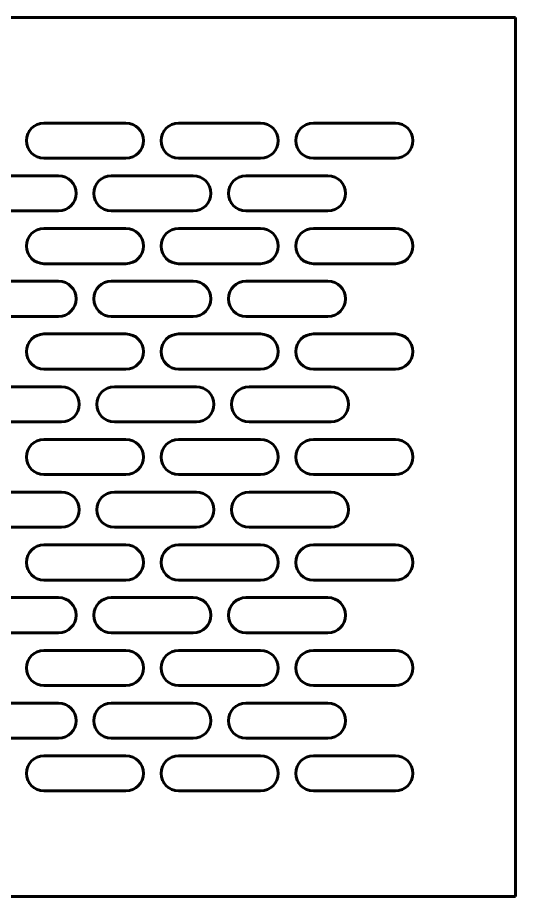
# Model space of a CAD drawing. Header units: millimetres. Extents: x -218 to 987, y 3 to 153.
# Drawn here: x 901.9 to 986.9, y 2.8 to 152.8 of the extents above; entities that cross this region are included whole.
import ezdxf

# ---------------------------------------------------------------- set-up
doc = ezdxf.new("R2010")
doc.units = ezdxf.units.MM
doc.linetypes.add('K5LT_BASIC', pattern=[0])
doc.layers.add('Системный слой', color=7, linetype='Continuous')

# ---------------------------------------------------------------- blocks, each defined once
blk = doc.blocks.new('U0')
at = {"layer": 'Системный слой', "color": 5, "linetype": 'K5LT_BASIC', "lineweight": 60, "true_color": 0x0000ff}
for p, q in [((-218.12, 152.82), (986.88, 152.82)), ((986.88, 152.82), (986.88, 2.82)), ((986.88, 2.82), (-218.12, 2.82))]:
    blk.add_line(p, q, dxfattribs=at)
blk = doc.blocks.new('U273')
at = {"layer": 'Системный слой', "color": 5, "linetype": 'K5LT_BASIC', "lineweight": 60, "true_color": 0x0000ff}
for p, q in [((920.38, 134.82), (906.38, 134.82)), ((906.38, 128.82), (920.38, 128.82))]:
    blk.add_line(p, q, dxfattribs=at)
for centre, start, end in [((906.38, 131.82), 90, 270), ((920.38, 131.82), 270, 90)]:
    blk.add_arc(centre, 3, start, end, dxfattribs=at)
blk = doc.blocks.new('U274')
at = {"layer": 'Системный слой', "color": 5, "linetype": 'K5LT_BASIC', "lineweight": 60, "true_color": 0x0000ff}
for p, q in [((943.38, 134.82), (929.38, 134.82)), ((929.38, 128.82), (943.38, 128.82))]:
    blk.add_line(p, q, dxfattribs=at)
for centre, start, end in [((929.38, 131.82), 90, 270), ((943.38, 131.82), 270, 90)]:
    blk.add_arc(centre, 3, start, end, dxfattribs=at)
blk = doc.blocks.new('U275')
at = {"layer": 'Системный слой', "color": 5, "linetype": 'K5LT_BASIC', "lineweight": 60, "true_color": 0x0000ff}
for p, q in [((966.38, 134.82), (952.38, 134.82)), ((952.38, 128.82), (966.38, 128.82))]:
    blk.add_line(p, q, dxfattribs=at)
for centre, start, end in [((952.38, 131.82), 90, 270), ((966.38, 131.82), 270, 90)]:
    blk.add_arc(centre, 3, start, end, dxfattribs=at)
blk = doc.blocks.new('U289')
at = {"layer": 'Системный слой', "color": 5, "linetype": 'K5LT_BASIC', "lineweight": 60, "true_color": 0x0000ff}
for p, q in [((909.41, 89.82), (895.41, 89.82)), ((895.41, 83.82), (909.41, 83.82))]:
    blk.add_line(p, q, dxfattribs=at)
for centre, start, end in [((895.41, 86.82), 90, 270), ((909.41, 86.82), 270, 90)]:
    blk.add_arc(centre, 3, start, end, dxfattribs=at)
blk = doc.blocks.new('U291')
at = {"layer": 'Системный слой', "color": 5, "linetype": 'K5LT_BASIC', "lineweight": 60, "true_color": 0x0000ff}
for p, q in [((908.88, 107.82), (894.88, 107.82)), ((894.88, 101.82), (908.88, 101.82))]:
    blk.add_line(p, q, dxfattribs=at)
for centre, start, end in [((894.88, 104.82), 90, 270), ((908.88, 104.82), 270, 90)]:
    blk.add_arc(centre, 3, start, end, dxfattribs=at)
blk = doc.blocks.new('U293')
at = {"layer": 'Системный слой', "color": 5, "linetype": 'K5LT_BASIC', "lineweight": 60, "true_color": 0x0000ff}
for p, q in [((908.88, 125.82), (894.88, 125.82)), ((894.88, 119.82), (908.88, 119.82))]:
    blk.add_line(p, q, dxfattribs=at)
for centre, start, end in [((894.88, 122.82), 90, 270), ((908.88, 122.82), 270, 90)]:
    blk.add_arc(centre, 3, start, end, dxfattribs=at)
blk = doc.blocks.new('U294')
at = {"layer": 'Системный слой', "color": 5, "linetype": 'K5LT_BASIC', "lineweight": 60, "true_color": 0x0000ff}
for p, q in [((920.38, 80.82), (906.38, 80.82)), ((906.38, 74.82), (920.38, 74.82))]:
    blk.add_line(p, q, dxfattribs=at)
for centre, start, end in [((906.38, 77.82), 90, 270), ((920.38, 77.82), 270, 90)]:
    blk.add_arc(centre, 3, start, end, dxfattribs=at)
blk = doc.blocks.new('U295')
at = {"layer": 'Системный слой', "color": 5, "linetype": 'K5LT_BASIC', "lineweight": 60, "true_color": 0x0000ff}
for p, q in [((920.38, 98.82), (906.38, 98.82)), ((906.38, 92.82), (920.38, 92.82))]:
    blk.add_line(p, q, dxfattribs=at)
for centre, start, end in [((906.38, 95.82), 90, 270), ((920.38, 95.82), 270, 90)]:
    blk.add_arc(centre, 3, start, end, dxfattribs=at)
blk = doc.blocks.new('U296')
at = {"layer": 'Системный слой', "color": 5, "linetype": 'K5LT_BASIC', "lineweight": 60, "true_color": 0x0000ff}
for p, q in [((920.38, 116.82), (906.38, 116.82)), ((906.38, 110.82), (920.38, 110.82))]:
    blk.add_line(p, q, dxfattribs=at)
for centre, start, end in [((906.38, 113.82), 90, 270), ((920.38, 113.82), 270, 90)]:
    blk.add_arc(centre, 3, start, end, dxfattribs=at)
blk = doc.blocks.new('U297')
at = {"layer": 'Системный слой', "color": 5, "linetype": 'K5LT_BASIC', "lineweight": 60, "true_color": 0x0000ff}
for p, q in [((920.38, 80.82), (906.38, 80.82)), ((906.38, 74.82), (920.38, 74.82))]:
    blk.add_line(p, q, dxfattribs=at)
for centre, start, end in [((906.38, 77.82), 90, 270), ((920.38, 77.82), 270, 90)]:
    blk.add_arc(centre, 3, start, end, dxfattribs=at)
blk = doc.blocks.new('U298')
at = {"layer": 'Системный слой', "color": 5, "linetype": 'K5LT_BASIC', "lineweight": 60, "true_color": 0x0000ff}
for p, q in [((932.41, 89.82), (918.41, 89.82)), ((918.41, 83.82), (932.41, 83.82))]:
    blk.add_line(p, q, dxfattribs=at)
for centre, start, end in [((918.41, 86.82), 90, 270), ((932.41, 86.82), 270, 90)]:
    blk.add_arc(centre, 3, start, end, dxfattribs=at)
blk = doc.blocks.new('U299')
at = {"layer": 'Системный слой', "color": 5, "linetype": 'K5LT_BASIC', "lineweight": 60, "true_color": 0x0000ff}
for p, q in [((920.38, 98.82), (906.38, 98.82)), ((906.38, 92.82), (920.38, 92.82))]:
    blk.add_line(p, q, dxfattribs=at)
for centre, start, end in [((906.38, 95.82), 90, 270), ((920.38, 95.82), 270, 90)]:
    blk.add_arc(centre, 3, start, end, dxfattribs=at)
blk = doc.blocks.new('U300')
at = {"layer": 'Системный слой', "color": 5, "linetype": 'K5LT_BASIC', "lineweight": 60, "true_color": 0x0000ff}
for p, q in [((931.88, 107.82), (917.88, 107.82)), ((917.88, 101.82), (931.88, 101.82))]:
    blk.add_line(p, q, dxfattribs=at)
for centre, start, end in [((917.88, 104.82), 90, 270), ((931.88, 104.82), 270, 90)]:
    blk.add_arc(centre, 3, start, end, dxfattribs=at)
blk = doc.blocks.new('U301')
at = {"layer": 'Системный слой', "color": 5, "linetype": 'K5LT_BASIC', "lineweight": 60, "true_color": 0x0000ff}
for p, q in [((920.38, 116.82), (906.38, 116.82)), ((906.38, 110.82), (920.38, 110.82))]:
    blk.add_line(p, q, dxfattribs=at)
for centre, start, end in [((906.38, 113.82), 90, 270), ((920.38, 113.82), 270, 90)]:
    blk.add_arc(centre, 3, start, end, dxfattribs=at)
blk = doc.blocks.new('U302')
at = {"layer": 'Системный слой', "color": 5, "linetype": 'K5LT_BASIC', "lineweight": 60, "true_color": 0x0000ff}
for p, q in [((931.88, 125.82), (917.88, 125.82)), ((917.88, 119.82), (931.88, 119.82))]:
    blk.add_line(p, q, dxfattribs=at)
for centre, start, end in [((917.88, 122.82), 90, 270), ((931.88, 122.82), 270, 90)]:
    blk.add_arc(centre, 3, start, end, dxfattribs=at)
blk = doc.blocks.new('U303')
at = {"layer": 'Системный слой', "color": 5, "linetype": 'K5LT_BASIC', "lineweight": 60, "true_color": 0x0000ff}
for p, q in [((943.38, 80.82), (929.38, 80.82)), ((929.38, 74.82), (943.38, 74.82))]:
    blk.add_line(p, q, dxfattribs=at)
for centre, start, end in [((929.38, 77.82), 90, 270), ((943.38, 77.82), 270, 90)]:
    blk.add_arc(centre, 3, start, end, dxfattribs=at)
blk = doc.blocks.new('U304')
at = {"layer": 'Системный слой', "color": 5, "linetype": 'K5LT_BASIC', "lineweight": 60, "true_color": 0x0000ff}
for p, q in [((943.38, 98.82), (929.38, 98.82)), ((929.38, 92.82), (943.38, 92.82))]:
    blk.add_line(p, q, dxfattribs=at)
for centre, start, end in [((929.38, 95.82), 90, 270), ((943.38, 95.82), 270, 90)]:
    blk.add_arc(centre, 3, start, end, dxfattribs=at)
blk = doc.blocks.new('U305')
at = {"layer": 'Системный слой', "color": 5, "linetype": 'K5LT_BASIC', "lineweight": 60, "true_color": 0x0000ff}
for p, q in [((943.38, 116.82), (929.38, 116.82)), ((929.38, 110.82), (943.38, 110.82))]:
    blk.add_line(p, q, dxfattribs=at)
for centre, start, end in [((929.38, 113.82), 90, 270), ((943.38, 113.82), 270, 90)]:
    blk.add_arc(centre, 3, start, end, dxfattribs=at)
blk = doc.blocks.new('U306')
at = {"layer": 'Системный слой', "color": 5, "linetype": 'K5LT_BASIC', "lineweight": 60, "true_color": 0x0000ff}
for p, q in [((943.38, 80.82), (929.38, 80.82)), ((929.38, 74.82), (943.38, 74.82))]:
    blk.add_line(p, q, dxfattribs=at)
for centre, start, end in [((929.38, 77.82), 90, 270), ((943.38, 77.82), 270, 90)]:
    blk.add_arc(centre, 3, start, end, dxfattribs=at)
blk = doc.blocks.new('U307')
at = {"layer": 'Системный слой', "color": 5, "linetype": 'K5LT_BASIC', "lineweight": 60, "true_color": 0x0000ff}
for p, q in [((955.41, 89.82), (941.41, 89.82)), ((941.41, 83.82), (955.41, 83.82))]:
    blk.add_line(p, q, dxfattribs=at)
for centre, start, end in [((941.41, 86.82), 90, 270), ((955.41, 86.82), 270, 90)]:
    blk.add_arc(centre, 3, start, end, dxfattribs=at)
blk = doc.blocks.new('U308')
at = {"layer": 'Системный слой', "color": 5, "linetype": 'K5LT_BASIC', "lineweight": 60, "true_color": 0x0000ff}
for p, q in [((943.38, 98.82), (929.38, 98.82)), ((929.38, 92.82), (943.38, 92.82))]:
    blk.add_line(p, q, dxfattribs=at)
for centre, start, end in [((929.38, 95.82), 90, 270), ((943.38, 95.82), 270, 90)]:
    blk.add_arc(centre, 3, start, end, dxfattribs=at)
blk = doc.blocks.new('U309')
at = {"layer": 'Системный слой', "color": 5, "linetype": 'K5LT_BASIC', "lineweight": 60, "true_color": 0x0000ff}
for p, q in [((954.88, 107.82), (940.88, 107.82)), ((940.88, 101.82), (954.88, 101.82))]:
    blk.add_line(p, q, dxfattribs=at)
for centre, start, end in [((940.88, 104.82), 90, 270), ((954.88, 104.82), 270, 90)]:
    blk.add_arc(centre, 3, start, end, dxfattribs=at)
blk = doc.blocks.new('U310')
at = {"layer": 'Системный слой', "color": 5, "linetype": 'K5LT_BASIC', "lineweight": 60, "true_color": 0x0000ff}
for p, q in [((943.38, 116.82), (929.38, 116.82)), ((929.38, 110.82), (943.38, 110.82))]:
    blk.add_line(p, q, dxfattribs=at)
for centre, start, end in [((929.38, 113.82), 90, 270), ((943.38, 113.82), 270, 90)]:
    blk.add_arc(centre, 3, start, end, dxfattribs=at)
blk = doc.blocks.new('U311')
at = {"layer": 'Системный слой', "color": 5, "linetype": 'K5LT_BASIC', "lineweight": 60, "true_color": 0x0000ff}
for p, q in [((954.88, 125.82), (940.88, 125.82)), ((940.88, 119.82), (954.88, 119.82))]:
    blk.add_line(p, q, dxfattribs=at)
for centre, start, end in [((940.88, 122.82), 90, 270), ((954.88, 122.82), 270, 90)]:
    blk.add_arc(centre, 3, start, end, dxfattribs=at)
blk = doc.blocks.new('U312')
at = {"layer": 'Системный слой', "color": 5, "linetype": 'K5LT_BASIC', "lineweight": 60, "true_color": 0x0000ff}
for p, q in [((966.38, 80.82), (952.38, 80.82)), ((952.38, 74.82), (966.38, 74.82))]:
    blk.add_line(p, q, dxfattribs=at)
for centre, start, end in [((952.38, 77.82), 90, 270), ((966.38, 77.82), 270, 90)]:
    blk.add_arc(centre, 3, start, end, dxfattribs=at)
blk = doc.blocks.new('U313')
at = {"layer": 'Системный слой', "color": 5, "linetype": 'K5LT_BASIC', "lineweight": 60, "true_color": 0x0000ff}
for p, q in [((966.38, 98.82), (952.38, 98.82)), ((952.38, 92.82), (966.38, 92.82))]:
    blk.add_line(p, q, dxfattribs=at)
for centre, start, end in [((952.38, 95.82), 90, 270), ((966.38, 95.82), 270, 90)]:
    blk.add_arc(centre, 3, start, end, dxfattribs=at)
blk = doc.blocks.new('U314')
at = {"layer": 'Системный слой', "color": 5, "linetype": 'K5LT_BASIC', "lineweight": 60, "true_color": 0x0000ff}
for p, q in [((966.38, 116.82), (952.38, 116.82)), ((952.38, 110.82), (966.38, 110.82))]:
    blk.add_line(p, q, dxfattribs=at)
for centre, start, end in [((952.38, 113.82), 90, 270), ((966.38, 113.82), 270, 90)]:
    blk.add_arc(centre, 3, start, end, dxfattribs=at)
blk = doc.blocks.new('U791')
at = {"layer": 'Системный слой', "color": 5, "linetype": 'K5LT_BASIC', "lineweight": 60, "true_color": 0x0000ff}
for p, q in [((906.38, 26.82), (920.38, 26.82)), ((920.38, 20.82), (906.38, 20.82))]:
    blk.add_line(p, q, dxfattribs=at)
for centre, start, end in [((906.38, 23.82), 90, 270), ((920.38, 23.82), 270, 90)]:
    blk.add_arc(centre, 3, start, end, dxfattribs=at)
blk = doc.blocks.new('U792')
at = {"layer": 'Системный слой', "color": 5, "linetype": 'K5LT_BASIC', "lineweight": 60, "true_color": 0x0000ff}
for p, q in [((929.38, 26.82), (943.38, 26.82)), ((943.38, 20.82), (929.38, 20.82))]:
    blk.add_line(p, q, dxfattribs=at)
for centre, start, end in [((929.38, 23.82), 90, 270), ((943.38, 23.82), 270, 90)]:
    blk.add_arc(centre, 3, start, end, dxfattribs=at)
blk = doc.blocks.new('U793')
at = {"layer": 'Системный слой', "color": 5, "linetype": 'K5LT_BASIC', "lineweight": 60, "true_color": 0x0000ff}
for p, q in [((952.38, 26.82), (966.38, 26.82)), ((966.38, 20.82), (952.38, 20.82))]:
    blk.add_line(p, q, dxfattribs=at)
for centre, start, end in [((952.38, 23.82), 90, 270), ((966.38, 23.82), 270, 90)]:
    blk.add_arc(centre, 3, start, end, dxfattribs=at)
blk = doc.blocks.new('U807')
at = {"layer": 'Системный слой', "color": 5, "linetype": 'K5LT_BASIC', "lineweight": 60, "true_color": 0x0000ff}
for p, q in [((895.41, 71.82), (909.41, 71.82)), ((909.41, 65.82), (895.41, 65.82))]:
    blk.add_line(p, q, dxfattribs=at)
for centre, start, end in [((895.41, 68.82), 90, 270), ((909.41, 68.82), 270, 90)]:
    blk.add_arc(centre, 3, start, end, dxfattribs=at)
blk = doc.blocks.new('U809')
at = {"layer": 'Системный слой', "color": 5, "linetype": 'K5LT_BASIC', "lineweight": 60, "true_color": 0x0000ff}
for p, q in [((894.88, 53.82), (908.88, 53.82)), ((908.88, 47.82), (894.88, 47.82))]:
    blk.add_line(p, q, dxfattribs=at)
for centre, start, end in [((894.88, 50.82), 90, 270), ((908.88, 50.82), 270, 90)]:
    blk.add_arc(centre, 3, start, end, dxfattribs=at)
blk = doc.blocks.new('U811')
at = {"layer": 'Системный слой', "color": 5, "linetype": 'K5LT_BASIC', "lineweight": 60, "true_color": 0x0000ff}
for p, q in [((894.88, 35.82), (908.88, 35.82)), ((908.88, 29.82), (894.88, 29.82))]:
    blk.add_line(p, q, dxfattribs=at)
for centre, start, end in [((894.88, 32.82), 90, 270), ((908.88, 32.82), 270, 90)]:
    blk.add_arc(centre, 3, start, end, dxfattribs=at)
blk = doc.blocks.new('U812')
at = {"layer": 'Системный слой', "color": 5, "linetype": 'K5LT_BASIC', "lineweight": 60, "true_color": 0x0000ff}
for p, q in [((906.38, 80.82), (920.38, 80.82)), ((920.38, 74.82), (906.38, 74.82))]:
    blk.add_line(p, q, dxfattribs=at)
for centre, start, end in [((906.38, 77.82), 90, 270), ((920.38, 77.82), 270, 90)]:
    blk.add_arc(centre, 3, start, end, dxfattribs=at)
blk = doc.blocks.new('U813')
at = {"layer": 'Системный слой', "color": 5, "linetype": 'K5LT_BASIC', "lineweight": 60, "true_color": 0x0000ff}
for p, q in [((906.38, 62.82), (920.38, 62.82)), ((920.38, 56.82), (906.38, 56.82))]:
    blk.add_line(p, q, dxfattribs=at)
for centre, start, end in [((906.38, 59.82), 90, 270), ((920.38, 59.82), 270, 90)]:
    blk.add_arc(centre, 3, start, end, dxfattribs=at)
blk = doc.blocks.new('U814')
at = {"layer": 'Системный слой', "color": 5, "linetype": 'K5LT_BASIC', "lineweight": 60, "true_color": 0x0000ff}
for p, q in [((906.38, 44.82), (920.38, 44.82)), ((920.38, 38.82), (906.38, 38.82))]:
    blk.add_line(p, q, dxfattribs=at)
for centre, start, end in [((906.38, 41.82), 90, 270), ((920.38, 41.82), 270, 90)]:
    blk.add_arc(centre, 3, start, end, dxfattribs=at)
blk = doc.blocks.new('U815')
at = {"layer": 'Системный слой', "color": 5, "linetype": 'K5LT_BASIC', "lineweight": 60, "true_color": 0x0000ff}
for p, q in [((906.38, 80.82), (920.38, 80.82)), ((920.38, 74.82), (906.38, 74.82))]:
    blk.add_line(p, q, dxfattribs=at)
for centre, start, end in [((906.38, 77.82), 90, 270), ((920.38, 77.82), 270, 90)]:
    blk.add_arc(centre, 3, start, end, dxfattribs=at)
blk = doc.blocks.new('U816')
at = {"layer": 'Системный слой', "color": 5, "linetype": 'K5LT_BASIC', "lineweight": 60, "true_color": 0x0000ff}
for p, q in [((918.41, 71.82), (932.41, 71.82)), ((932.41, 65.82), (918.41, 65.82))]:
    blk.add_line(p, q, dxfattribs=at)
for centre, start, end in [((918.41, 68.82), 90, 270), ((932.41, 68.82), 270, 90)]:
    blk.add_arc(centre, 3, start, end, dxfattribs=at)
blk = doc.blocks.new('U817')
at = {"layer": 'Системный слой', "color": 5, "linetype": 'K5LT_BASIC', "lineweight": 60, "true_color": 0x0000ff}
for p, q in [((906.38, 62.82), (920.38, 62.82)), ((920.38, 56.82), (906.38, 56.82))]:
    blk.add_line(p, q, dxfattribs=at)
for centre, start, end in [((906.38, 59.82), 90, 270), ((920.38, 59.82), 270, 90)]:
    blk.add_arc(centre, 3, start, end, dxfattribs=at)
blk = doc.blocks.new('U818')
at = {"layer": 'Системный слой', "color": 5, "linetype": 'K5LT_BASIC', "lineweight": 60, "true_color": 0x0000ff}
for p, q in [((917.88, 53.82), (931.88, 53.82)), ((931.88, 47.82), (917.88, 47.82))]:
    blk.add_line(p, q, dxfattribs=at)
for centre, start, end in [((917.88, 50.82), 90, 270), ((931.88, 50.82), 270, 90)]:
    blk.add_arc(centre, 3, start, end, dxfattribs=at)
blk = doc.blocks.new('U819')
at = {"layer": 'Системный слой', "color": 5, "linetype": 'K5LT_BASIC', "lineweight": 60, "true_color": 0x0000ff}
for p, q in [((906.38, 44.82), (920.38, 44.82)), ((920.38, 38.82), (906.38, 38.82))]:
    blk.add_line(p, q, dxfattribs=at)
for centre, start, end in [((906.38, 41.82), 90, 270), ((920.38, 41.82), 270, 90)]:
    blk.add_arc(centre, 3, start, end, dxfattribs=at)
blk = doc.blocks.new('U820')
at = {"layer": 'Системный слой', "color": 5, "linetype": 'K5LT_BASIC', "lineweight": 60, "true_color": 0x0000ff}
for p, q in [((917.88, 35.82), (931.88, 35.82)), ((931.88, 29.82), (917.88, 29.82))]:
    blk.add_line(p, q, dxfattribs=at)
for centre, start, end in [((917.88, 32.82), 90, 270), ((931.88, 32.82), 270, 90)]:
    blk.add_arc(centre, 3, start, end, dxfattribs=at)
blk = doc.blocks.new('U821')
at = {"layer": 'Системный слой', "color": 5, "linetype": 'K5LT_BASIC', "lineweight": 60, "true_color": 0x0000ff}
for p, q in [((929.38, 80.82), (943.38, 80.82)), ((943.38, 74.82), (929.38, 74.82))]:
    blk.add_line(p, q, dxfattribs=at)
for centre, start, end in [((929.38, 77.82), 90, 270), ((943.38, 77.82), 270, 90)]:
    blk.add_arc(centre, 3, start, end, dxfattribs=at)
blk = doc.blocks.new('U822')
at = {"layer": 'Системный слой', "color": 5, "linetype": 'K5LT_BASIC', "lineweight": 60, "true_color": 0x0000ff}
for p, q in [((929.38, 62.82), (943.38, 62.82)), ((943.38, 56.82), (929.38, 56.82))]:
    blk.add_line(p, q, dxfattribs=at)
for centre, start, end in [((929.38, 59.82), 90, 270), ((943.38, 59.82), 270, 90)]:
    blk.add_arc(centre, 3, start, end, dxfattribs=at)
blk = doc.blocks.new('U823')
at = {"layer": 'Системный слой', "color": 5, "linetype": 'K5LT_BASIC', "lineweight": 60, "true_color": 0x0000ff}
for p, q in [((929.38, 44.82), (943.38, 44.82)), ((943.38, 38.82), (929.38, 38.82))]:
    blk.add_line(p, q, dxfattribs=at)
for centre, start, end in [((929.38, 41.82), 90, 270), ((943.38, 41.82), 270, 90)]:
    blk.add_arc(centre, 3, start, end, dxfattribs=at)
blk = doc.blocks.new('U824')
at = {"layer": 'Системный слой', "color": 5, "linetype": 'K5LT_BASIC', "lineweight": 60, "true_color": 0x0000ff}
for p, q in [((929.38, 80.82), (943.38, 80.82)), ((943.38, 74.82), (929.38, 74.82))]:
    blk.add_line(p, q, dxfattribs=at)
for centre, start, end in [((929.38, 77.82), 90, 270), ((943.38, 77.82), 270, 90)]:
    blk.add_arc(centre, 3, start, end, dxfattribs=at)
blk = doc.blocks.new('U825')
at = {"layer": 'Системный слой', "color": 5, "linetype": 'K5LT_BASIC', "lineweight": 60, "true_color": 0x0000ff}
for p, q in [((941.41, 71.82), (955.41, 71.82)), ((955.41, 65.82), (941.41, 65.82))]:
    blk.add_line(p, q, dxfattribs=at)
for centre, start, end in [((941.41, 68.82), 90, 270), ((955.41, 68.82), 270, 90)]:
    blk.add_arc(centre, 3, start, end, dxfattribs=at)
blk = doc.blocks.new('U826')
at = {"layer": 'Системный слой', "color": 5, "linetype": 'K5LT_BASIC', "lineweight": 60, "true_color": 0x0000ff}
for p, q in [((929.38, 62.82), (943.38, 62.82)), ((943.38, 56.82), (929.38, 56.82))]:
    blk.add_line(p, q, dxfattribs=at)
for centre, start, end in [((929.38, 59.82), 90, 270), ((943.38, 59.82), 270, 90)]:
    blk.add_arc(centre, 3, start, end, dxfattribs=at)
blk = doc.blocks.new('U827')
at = {"layer": 'Системный слой', "color": 5, "linetype": 'K5LT_BASIC', "lineweight": 60, "true_color": 0x0000ff}
for p, q in [((940.88, 53.82), (954.88, 53.82)), ((954.88, 47.82), (940.88, 47.82))]:
    blk.add_line(p, q, dxfattribs=at)
for centre, start, end in [((940.88, 50.82), 90, 270), ((954.88, 50.82), 270, 90)]:
    blk.add_arc(centre, 3, start, end, dxfattribs=at)
blk = doc.blocks.new('U828')
at = {"layer": 'Системный слой', "color": 5, "linetype": 'K5LT_BASIC', "lineweight": 60, "true_color": 0x0000ff}
for p, q in [((929.38, 44.82), (943.38, 44.82)), ((943.38, 38.82), (929.38, 38.82))]:
    blk.add_line(p, q, dxfattribs=at)
for centre, start, end in [((929.38, 41.82), 90, 270), ((943.38, 41.82), 270, 90)]:
    blk.add_arc(centre, 3, start, end, dxfattribs=at)
blk = doc.blocks.new('U829')
at = {"layer": 'Системный слой', "color": 5, "linetype": 'K5LT_BASIC', "lineweight": 60, "true_color": 0x0000ff}
for p, q in [((940.88, 35.82), (954.88, 35.82)), ((954.88, 29.82), (940.88, 29.82))]:
    blk.add_line(p, q, dxfattribs=at)
for centre, start, end in [((940.88, 32.82), 90, 270), ((954.88, 32.82), 270, 90)]:
    blk.add_arc(centre, 3, start, end, dxfattribs=at)
blk = doc.blocks.new('U830')
at = {"layer": 'Системный слой', "color": 5, "linetype": 'K5LT_BASIC', "lineweight": 60, "true_color": 0x0000ff}
for p, q in [((952.38, 80.82), (966.38, 80.82)), ((966.38, 74.82), (952.38, 74.82))]:
    blk.add_line(p, q, dxfattribs=at)
for centre, start, end in [((952.38, 77.82), 90, 270), ((966.38, 77.82), 270, 90)]:
    blk.add_arc(centre, 3, start, end, dxfattribs=at)
blk = doc.blocks.new('U831')
at = {"layer": 'Системный слой', "color": 5, "linetype": 'K5LT_BASIC', "lineweight": 60, "true_color": 0x0000ff}
for p, q in [((952.38, 62.82), (966.38, 62.82)), ((966.38, 56.82), (952.38, 56.82))]:
    blk.add_line(p, q, dxfattribs=at)
for centre, start, end in [((952.38, 59.82), 90, 270), ((966.38, 59.82), 270, 90)]:
    blk.add_arc(centre, 3, start, end, dxfattribs=at)
blk = doc.blocks.new('U832')
at = {"layer": 'Системный слой', "color": 5, "linetype": 'K5LT_BASIC', "lineweight": 60, "true_color": 0x0000ff}
for p, q in [((952.38, 44.82), (966.38, 44.82)), ((966.38, 38.82), (952.38, 38.82))]:
    blk.add_line(p, q, dxfattribs=at)
for centre, start, end in [((952.38, 41.82), 90, 270), ((966.38, 41.82), 270, 90)]:
    blk.add_arc(centre, 3, start, end, dxfattribs=at)

msp = doc.modelspace()

# ---------------------------------------------------------------- block references
at = {"layer": 'Системный слой'}
for name in ['U0', 'U273', 'U274', 'U275', 'U293', 'U302', 'U311', 'U296', 'U301', 'U305', 'U310', 'U314', 'U291', 'U300', 'U309', 'U295', 'U299', 'U304', 'U308', 'U313', 'U289', 'U298', 'U307', 'U294', 'U297', 'U812', 'U815', 'U303', 'U306', 'U821', 'U824', 'U312', 'U830', 'U807', 'U816', 'U825', 'U813', 'U817', 'U822', 'U826', 'U831', 'U809', 'U818', 'U827', 'U814', 'U819', 'U823', 'U828', 'U832', 'U811', 'U820', 'U829', 'U791', 'U792', 'U793']:
    msp.add_blockref(name, (0, 0), dxfattribs=at)

doc.saveas('drawing.dxf')
